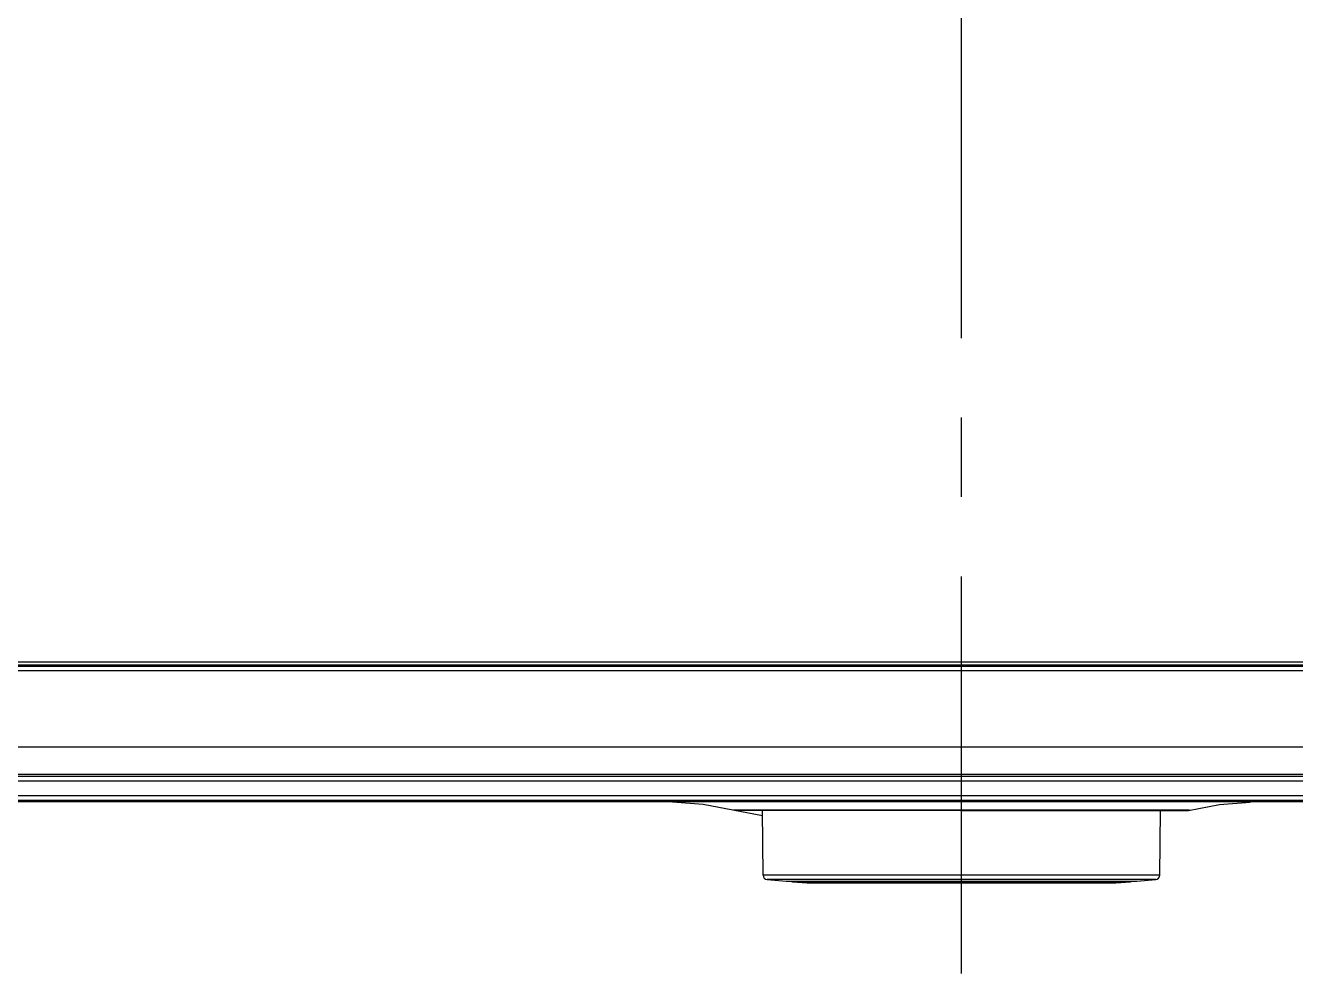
# Model space of a CAD drawing. Extents: x -3383 to -2963, y -4299 to -3705.
# Drawn here: x -3266.19 to -3238.21, y -3984.63 to -3963.75 of the extents above; entities that cross this region are included whole.
import ezdxf

# ---------------------------------------------------------------- set-up
doc = ezdxf.new("R2010")
doc.units = 0
doc.header["$LTSCALE"] = 7
doc.linetypes.add('CENTER', pattern=[2, 1.25, -0.25, 0.25, -0.25])
for name, color, linetype in [('6', 7, 'CONTINUOUS'), ('ADMI3CB9QGLEDXF_CONTINUOUS_LINE', 7, 'CONTINUOUS'), ('CL', 1, 'CENTER')]:
    doc.layers.add(name, color=color, linetype=linetype)

msp = doc.modelspace()

# ---------------------------------------------------------------- linework, layer by layer
at = {"layer": '6', "color": 2, "linetype": 'Continuous'}
for p, q in [((-3245.571387, -3977.769859), (-3286.941315, -3977.769859)), ((-3286.941315, -3977.828792), (-3245.571387, -3977.828792)), ((-3286.94088, -3977.859583), (-3245.571387, -3977.859583)), ((-3245.571387, -3977.860345), (-3286.94088, -3977.860345)), ((-3286.940876, -3977.959965), (-3245.571387, -3977.959965)), ((-3204.201458, -3977.769859), (-3245.571387, -3977.769859)), ((-3245.571387, -3977.828792), (-3204.201458, -3977.828792)), ((-3245.571387, -3977.859583), (-3204.201893, -3977.859583)), ((-3204.201893, -3977.860345), (-3245.571387, -3977.860345)), ((-3245.571387, -3977.959965), (-3204.201897, -3977.959965)), ((-3245.571387, -3979.64848), (-3287.940497, -3979.648384)), ((-3203.202276, -3979.648384), (-3245.571387, -3979.64848)), ((-3287.757052, -3980.23936), (-3245.571387, -3980.23936)), ((-3245.571387, -3980.288651), (-3287.310882, -3980.288651)), ((-3287.308323, -3980.387132), (-3245.571387, -3980.387132)), ((-3245.571387, -3980.23936), (-3203.385721, -3980.23936)), ((-3203.831891, -3980.288651), (-3245.571387, -3980.288651)), ((-3245.571387, -3980.387132), (-3203.83445, -3980.387132)), ((-3245.571387, -3982.464061), (-3249.940795, -3982.464061)), ((-3245.571387, -3982.562789), (-3249.849723, -3982.56279)), ((-3249.84972, -3982.56279), (-3249.436223, -3982.598033)), ((-3249.431387, -3982.598228), (-3249.436223, -3982.598033)), ((-3249.436223, -3982.598033), (-3245.571387, -3982.598033)), ((-3249.431387, -3982.598228), (-3245.571387, -3982.598228)), ((-3249.296048, -3982.609162), (-3248.971387, -3982.633352)), ((-3245.571387, -3982.609162), (-3249.296048, -3982.609162)), ((-3248.971358, -3982.633354), (-3245.571387, -3982.633353)), ((-3241.201978, -3982.464061), (-3245.571387, -3982.464061)), ((-3241.293051, -3982.56279), (-3245.571387, -3982.562789)), ((-3245.571387, -3982.598032), (-3241.70655, -3982.598033)), ((-3245.571387, -3982.598228), (-3241.711387, -3982.598228)), ((-3241.846725, -3982.609162), (-3245.571387, -3982.609162)), ((-3245.571387, -3982.633356), (-3242.171391, -3982.633352)), ((-3242.171387, -3982.633352), (-3241.846725, -3982.609162)), ((-3241.711387, -3982.598228), (-3241.70655, -3982.598033)), ((-3241.70655, -3982.598033), (-3241.293053, -3982.56279))]:
    msp.add_line(p, q, dxfattribs=at)
for centre, radius, start, end in [((-3249.840799, -3982.463188), 0.1, 180.5, 264.880426), ((-3249.291387, -3982.549343), 0.06, 234.7110446, 265.5444075), ((-3241.851387, -3982.549343), 0.06, 274.4555925, 305.2889554), ((-3241.301974, -3982.463188), 0.1, 275.119574, 359.5)]:
    msp.add_arc(centre, radius, start, end, dxfattribs=at)
at = {"layer": 'ADMI3CB9QGLEDXF_CONTINUOUS_LINE', "color": 7, "linetype": 'Continuous'}
for p, q in [((-3245.571387, -3980.715642), (-3287.308624, -3980.715642)), ((-3203.83415, -3980.715642), (-3245.571387, -3980.715642)), ((-3245.571387, -3980.853133), (-3287.82964, -3980.853133)), ((-3287.308624, -3980.815505), (-3245.571387, -3980.815505)), ((-3251.259032, -3980.908995), (-3251.93308, -3980.859508)), ((-3249.952222, -3981.154692), (-3251.259032, -3980.908995)), ((-3245.571387, -3981.033975), (-3250.594826, -3981.033975)), ((-3250.546831, -3981.039819), (-3250.571005, -3981.038353)), ((-3245.571387, -3981.039819), (-3250.546831, -3981.039819)), ((-3249.940795, -3982.464061), (-3249.953225, -3981.039819)), ((-3245.571387, -3980.815505), (-3203.83415, -3980.815505)), ((-3203.313134, -3980.853133), (-3245.571387, -3980.853133)), ((-3240.547947, -3981.033975), (-3245.571387, -3981.033975)), ((-3245.571387, -3981.039819), (-3240.595943, -3981.039819)), ((-3241.201978, -3982.464061), (-3241.189549, -3981.039819)), ((-3240.595943, -3981.039819), (-3240.571768, -3981.038353)), ((-3240.571768, -3981.038353), (-3239.883741, -3980.908995)), ((-3239.883741, -3980.908995), (-3239.209693, -3980.859508))]:
    msp.add_line(p, q, dxfattribs=at)
at = {"layer": 'CL'}
msp.add_line((-3245.571387, -3984.633353), (-3245.571387, -3946.858648), dxfattribs=at)

doc.saveas('drawing.dxf')
